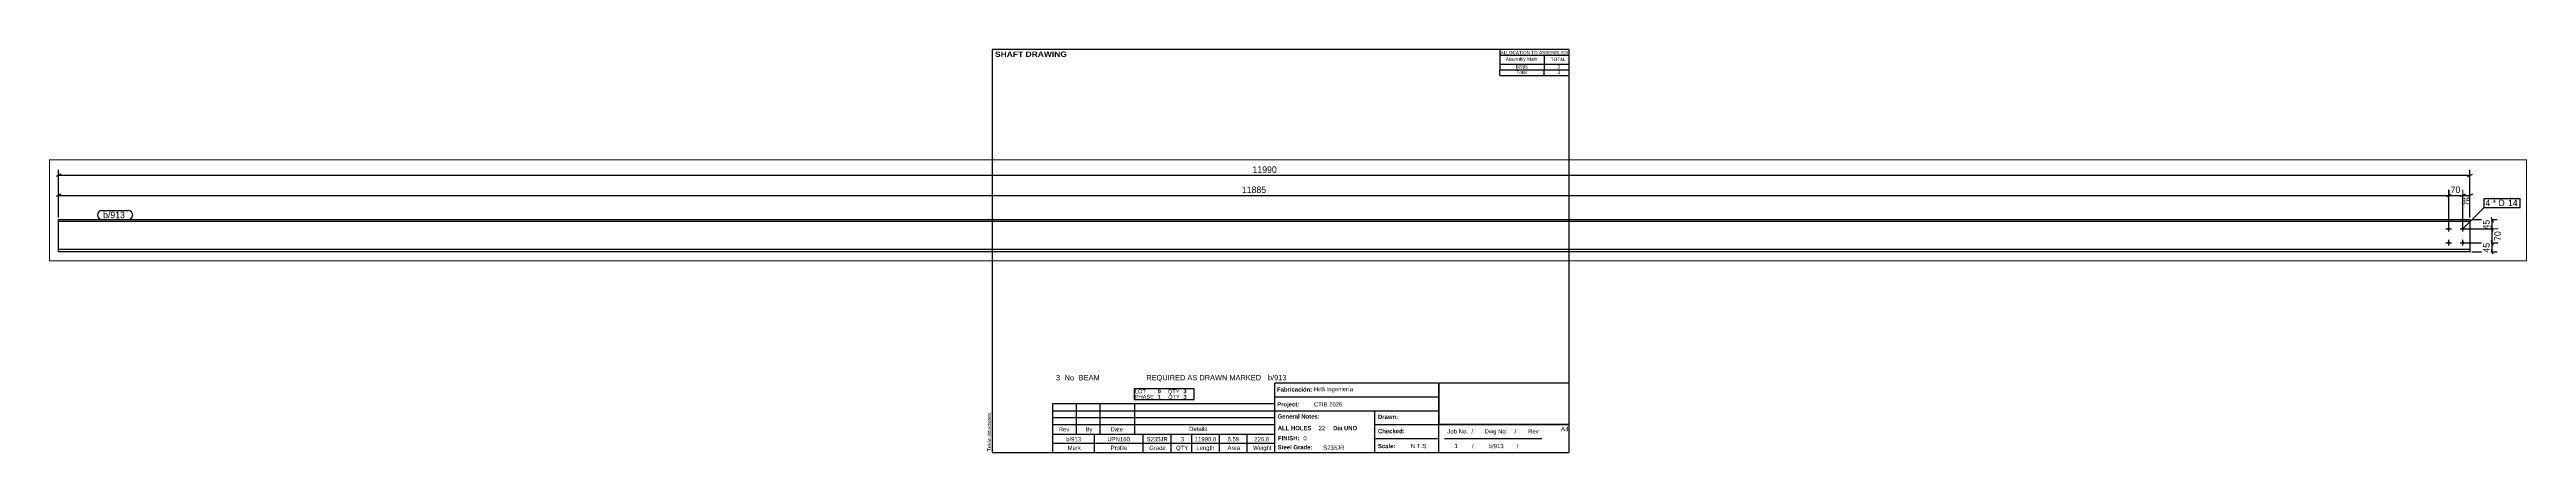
# Paper-space layout 'Layout1' of a CAD drawing. Header units: millimetres. Extents: x -464 to 768, y 5 to 205.
# The model-space entities are those that its viewports show. They can reach past a viewport. Long polylines and large blocks are cut down to what shows.
import ezdxf

# ---------------------------------------------------------------- set-up
doc = ezdxf.new("R2010")
doc.units = ezdxf.units.MM
doc.layers.add('Viewport layer', color=7, linetype='Continuous', plot=False)
doc.styles.add('Arial', font='ARIAL.TTF', dxfattribs={"height": 0.2})
doc.styles.add('Arial Black', font='ARIBLK.TTF', dxfattribs={"height": 0.2})
doc.styles.add('Arial Bold', font='ARIALBD.TTF', dxfattribs={"height": 0.2})
doc.styles.add('Comic Sans MS', font='COMIC.TTF', dxfattribs={"height": 0.2})

msp = doc.modelspace()

# ---------------------------------------------------------------- hatches: boundary and pattern name
at = {"linetype": 'Continuous'}
for points in [[(11922, 159, -1), (11936, 159, -1)], [(11992, 159, -1), (12006, 159, -1)], [(11922, 89, -1), (11936, 89, -1)], [(11992, 89, -1), (12006, 89, -1)]]:
    msp.add_hatch(color=3, dxfattribs=at).paths.add_polyline_path(points)

# ---------------------------------------------------------------- linework, layer by layer
at = {"color": 8, "linetype": 'Continuous'}
for p, q in [((56, 430), (32, 418)), ((44, 214), (44, 452)), ((56, 330), (32, 318)), ((44, 214), (44, 352)), ((11987, 318), (12011, 330)), ((11999, 169), (11999, 350)), ((11999, 324), (12034, 324)), ((12046, 330), (12022, 318)), ((12034, 214), (12034, 350)), ((12009, 159), (12170, 159)), ((12044, 204), (12170, 204)), ((12138, 216), (12150, 192)), ((12150, 147), (12138, 171)), ((12144, 159), (12144, 204))]:
    msp.add_line(p, q, dxfattribs=at)
at = {"color": 7, "linetype": 'Continuous'}
for p, q in [((44, 44), (44, 204)), ((44, 204), (12034, 204)), ((12034, 194), (44, 194)), ((12034, 204), (12034, 44)), ((12034, 55), (44, 55)), ((12034, 44), (44, 44))]:
    msp.add_line(p, q, dxfattribs=at)
at = {"color": 3, "linetype": 'Continuous'}
for p, q in [((11915, 159), (11943, 159)), ((11929, 145), (11929, 173)), ((11985, 159), (12013, 159)), ((11999, 145), (11999, 173)), ((11915, 89), (11943, 89)), ((11929, 75), (11929, 103)), ((11985, 89), (12013, 89)), ((11999, 75), (11999, 103))]:
    msp.add_line(p, q, dxfattribs=at)

# ---------------------------------------------------------------- next in the draw order: wipeouts: each hides what was drawn before it
at = {"color": 0}
for points in [[(12049, 273), (12049, 318), (11984, 318), (11984, 273)], [(385, 211), (385, 243), (266, 243), (266, 211)]]:
    msp.add_wipeout(points, dxfattribs=at)

# ---------------------------------------------------------------- next in the draw order: linework, layer by layer
at = {"color": 8, "linetype": 'Continuous'}
for p, q in [((11917, 318), (11941, 330)), ((11929, 169), (11929, 352)), ((11929, 324), (11999, 324)), ((12011, 330), (11987, 318)), ((11999, 169), (11999, 352))]:
    msp.add_line(p, q, dxfattribs=at)

# ---------------------------------------------------------------- next in the draw order: texts
at = {"color": 3, "style": 'Comic Sans MS'}
msp.add_text('35', height=32.4, dxfattribs=at).set_placement((11990, 280))

# ---------------------------------------------------------------- next in the draw order: wipeouts: each hides what was drawn before it
at = {"color": 0}
msp.add_wipeout([(385, 211), (385, 243), (266, 243), (266, 211)], dxfattribs=at)

# ---------------------------------------------------------------- next in the draw order: linework, layer by layer
at = {"color": 7, "linetype": 'Continuous'}
for p, q in [((260, 249), (391, 249)), ((260, 205), (391, 205))]:
    msp.add_line(p, q, dxfattribs=at)
for centre, start, end in [((260, 227), 90, 270), ((391, 227), 270, 90)]:
    msp.add_arc(centre, 22, start, end, dxfattribs=at)

# ---------------------------------------------------------------- next in the draw order: texts
at = {"color": 3, "style": 'Comic Sans MS'}
msp.add_text('b/913', height=32.4, dxfattribs=at).set_placement((266, 211))

# ---------------------------------------------------------------- next in the draw order: wipeouts: each hides what was drawn before it
at = {"color": 0}
msp.add_wipeout([(11996, 330), (11996, 375), (11932, 375), (11932, 330)], dxfattribs=at)

# ---------------------------------------------------------------- next in the draw order: linework, layer by layer
at = {"color": 8, "linetype": 'Continuous'}
for p, q in [((12022, 418), (12046, 430)), ((12034, 214), (12034, 452)), ((44, 324), (11929, 324)), ((11917, 318), (11941, 330)), ((11929, 169), (11929, 352))]:
    msp.add_line(p, q, dxfattribs=at)

# ---------------------------------------------------------------- next in the draw order: texts
at = {"color": 3, "style": 'Comic Sans MS'}
msp.add_text('70', height=32.4, dxfattribs=at).set_placement((11938, 336))

# ---------------------------------------------------------------- next in the draw order: wipeouts: each hides what was drawn before it
at = {"color": 0}
for points in [[(6051, 330), (6051, 375), (5922, 375), (5922, 330)], [(12138, 214), (12093, 214), (12093, 149), (12138, 149)]]:
    msp.add_wipeout(points, dxfattribs=at)

# ---------------------------------------------------------------- next in the draw order: linework, layer by layer
at = {"color": 8, "linetype": 'Continuous'}
for p, q in [((44, 424), (12034, 424)), ((12009, 159), (12172, 159)), ((12138, 171), (12150, 147)), ((12144, 89), (12144, 159)), ((12009, 89), (12172, 89)), ((12150, 77), (12138, 101))]:
    msp.add_line(p, q, dxfattribs=at)

# ---------------------------------------------------------------- next in the draw order: texts
at = {"color": 3, "style": 'Comic Sans MS'}
msp.add_text('11885', height=32.4, dxfattribs=at).set_placement((5928, 336))
msp.add_text('45', height=32.4, rotation=90.0002, dxfattribs=at).set_placement((12132, 155))

# ---------------------------------------------------------------- next in the draw order: wipeouts: each hides what was drawn before it
at = {"color": 0}
msp.add_wipeout([(12137, 271), (12137, 303), (12111, 303), (12111, 271)], dxfattribs=at)

# ---------------------------------------------------------------- next in the draw order: wipeouts: each hides what was drawn before it
for points in [[(6104, 430), (6104, 475), (5974, 475), (5974, 430)], [(12137, 271), (12137, 303), (12111, 303), (12111, 271)], [(12195, 156), (12150, 156), (12150, 92), (12195, 92)]]:
    msp.add_wipeout(points, dxfattribs=at)

# ---------------------------------------------------------------- next in the draw order: linework, layer by layer
at = {"color": 8, "linetype": 'Continuous'}
for p, q in [((12009, 89), (12170, 89)), ((12044, 44), (12170, 44)), ((12138, 101), (12150, 77)), ((12150, 32), (12138, 56)), ((12144, 44), (12144, 89))]:
    msp.add_line(p, q, dxfattribs=at)

# ---------------------------------------------------------------- next in the draw order: texts
at = {"color": 3, "style": 'Comic Sans MS'}
msp.add_text('11990', height=32.4, dxfattribs=at).set_placement((5981, 436))
msp.add_text('70', height=32.4, rotation=90.0002, dxfattribs=at).set_placement((12188, 98))

# ---------------------------------------------------------------- next in the draw order: wipeouts: each hides what was drawn before it
at = {"color": 0}
msp.add_wipeout([(12213, 271), (12213, 303), (12147, 303), (12147, 271)], dxfattribs=at)

# ---------------------------------------------------------------- next in the draw order: wipeouts: each hides what was drawn before it
for points in [[(12213, 271), (12213, 303), (12147, 303), (12147, 271)], [(12138, 99), (12093, 99), (12093, 34), (12138, 34)]]:
    msp.add_wipeout(points, dxfattribs=at)

# ---------------------------------------------------------------- next in the draw order: linework, layer by layer
at = {"color": 7, "linetype": 'Continuous'}
for p, q in [((11999, 159), (12105, 265)), ((12105, 265), (12105, 309))]:
    msp.add_line(p, q, dxfattribs=at)

# ---------------------------------------------------------------- next in the draw order: texts
at = {"color": 3, "style": 'Comic Sans MS'}
msp.add_text('4', height=32.4, dxfattribs=at).set_placement((12111, 271))
msp.add_text('45', height=32.4, rotation=90.0002, dxfattribs=at).set_placement((12132, 40))

# ---------------------------------------------------------------- next in the draw order: wipeouts: each hides what was drawn before it
at = {"color": 0}
msp.add_wipeout([(12268, 271), (12268, 303), (12223, 303), (12223, 271)], dxfattribs=at)

# ---------------------------------------------------------------- next in the draw order: wipeouts: each hides what was drawn before it
msp.add_wipeout([(12268, 271), (12268, 303), (12223, 303), (12223, 271)], dxfattribs=at)

# ---------------------------------------------------------------- next in the draw order: linework, layer by layer
at = {"color": 7, "linetype": 'Continuous'}
for p, q in [((12105, 309), (12283, 309)), ((12105, 265), (12283, 265)), ((12283, 265), (12283, 309))]:
    msp.add_line(p, q, dxfattribs=at)

# ---------------------------------------------------------------- next in the draw order: texts
at = {"color": 3, "style": 'Comic Sans MS'}
for s, p in [('* D', (12147, 271)), ('14', (12223, 271))]:
    msp.add_text(s, height=32.4, dxfattribs=at).set_placement(p)

psp = doc.layouts.get("Layout1")

# ---------------------------------------------------------------- linework, layer by layer
at = {"color": 5, "linetype": 'Continuous'}
for p, q in [((292, 205), (5, 205)), ((5, 205), (5, 5)), ((292, 5), (292, 205)), ((5, 5), (292, 5))]:
    psp.add_line(p, q, dxfattribs=at)
at = {"color": 7, "linetype": 'Continuous'}
for p, q in [((257.5, 205), (257.5, 197.8)), ((257.5, 197.8), (257.5, 195)), ((257.6, 202.2), (292, 202.2)), ((257.6, 197.8), (292, 197.8)), ((279.5, 202.2), (279.5, 197.8)), ((279.5, 197.8), (279.5, 195)), ((257.5, 192.2), (257.5, 195)), ((257.5, 195), (292, 195)), ((257.5, 192.2), (292, 192.2)), ((279.5, 192.2), (279.5, 195)), ((145.7, 5), (145.7, 39.5)), ((145.8, 39.5), (292, 39.5)), ((227.1, 5), (227.1, 39.5)), ((35.3, 14), (35.3, 29.2)), ((35.3, 29.2), (145.7, 29.2)), ((35.3, 25.7), (145.7, 25.7)), ((47, 14), (47, 29.2)), ((58.8, 14), (58.8, 29.2)), ((75.7, 36.7), (105.3, 36.7)), ((75.7, 36.7), (75.7, 34)), ((75.7, 34), (75.7, 31.2)), ((75.7, 31.2), (105.3, 31.2)), ((76, 14), (76, 29.2)), ((105.3, 36.7), (105.3, 34)), ((105.3, 34), (105.3, 31.2)), ((145.7, 32.6), (227.1, 32.6)), ((145.7, 14), (145.7, 29.2)), ((145.7, 25.7), (227.1, 25.7)), ((195.4, 5), (195.4, 25.7)), ((35.3, 22.3), (145.7, 22.3)), ((35.3, 18.8), (145.7, 18.8)), ((35.3, 9.5), (35.3, 14)), ((35.3, 14), (145.7, 14)), ((56, 9.5), (56, 14)), ((80.2, 9.5), (80.2, 14)), ((94, 9.5), (94, 14)), ((104.3, 9.5), (104.3, 14)), ((118.1, 9.5), (118.1, 14)), ((131.9, 9.5), (131.9, 14)), ((195.4, 18.8), (292, 18.8)), ((35.3, 9.5), (145.7, 9.5)), ((35.3, 5), (35.3, 9.5)), ((56, 5), (56, 9.5)), ((80.2, 5), (80.2, 9.5)), ((94, 5), (94, 9.5)), ((104.3, 5), (104.3, 9.5)), ((118.1, 5), (118.1, 9.5)), ((131.9, 5), (131.9, 9.5)), ((195.4, 11.9), (227.1, 11.9)), ((230, 11.9), (278.3, 11.9))]:
    psp.add_line(p, q, dxfattribs=at)
at = {"color": 2, "linetype": 'Continuous'}
for p, q in [((227.3, 39.5), (291.9, 39.5)), ((227.3, 19), (227.3, 39.5)), ((292, 19), (292, 39.5)), ((227.3, 19), (291.9, 19))]:
    psp.add_line(p, q, dxfattribs=at)

# ---------------------------------------------------------------- texts
at = {"color": 7}
for s, height, style, p in [(' SHAFT DRAWING', 2.634, 'Arial Black', (5.3, 201.4)), ('ALLOCATION TO ASSEMBLIES', 1.648, 'Arial', (257.9, 202.7)), ('Assembly Mark', 1.648, 'Arial', (260.4, 199.5)), ('TOTAL', 1.65, 'Arial', (282.8, 199.3)), ('3', 2.64, 'Arial', (36.8, 40.8)), ('No', 2.64, 'Arial', (41.1, 40.8)), ('BEAM', 2.64, 'Arial', (48.1, 40.8)), ('REQUIRED AS DRAWN MARKED', 2.636, 'Arial', (81.7, 40.8)), ('b/913', 2.64, 'Arial', (142.2, 40.8)), ('b/913', 2.11, 'Arial', (41.9, 10.5)), ('UPN160', 2.11, 'Arial', (62.4, 10.5)), ('S235JR', 2.11, 'Arial', (81.9, 10.5)), ('3', 2.11, 'Arial', (98.9, 10.5)), ('11990.0', 2.11, 'Arial', (105.8, 10.5)), ('6.59', 2.11, 'Arial', (122.1, 10.5)), ('226.6', 2.11, 'Arial', (135.4, 10.5)), ('FINISH:', 2.11, 'Arial Bold', (147.2, 11)), ('0', 2.11, 'Arial', (159.8, 11))]:
    psp.add_text(s, height=height, dxfattribs=dict(at, style=style)).set_placement(p)
at = {"color": 7, "linetype": 'Continuous'}
for s, height, style, p in [('B/985', 1.65, 'Arial', (265.4, 195.6)), ('3', 1.65, 'Arial', (286.2, 195.6)), ('Total', 1.65, 'Arial', (265.7, 192.9)), ('3', 1.65, 'Arial', (286.2, 192.9)), ('Fabricación:', 2.107, 'Arial Bold', (146.7, 35.2)), ('HcB Ingeniería', 2.109, 'Arial', (165, 35.4)), ('LOT', 1.98, 'Arial', (76.1, 34.3)), ('PHASE', 1.98, 'Arial', (76.1, 31.6)), ('0', 1.98, 'Arial Bold', (87.4, 34.3)), ('1', 1.98, 'Arial Bold', (87.4, 31.6)), ('QTY', 1.98, 'Arial', (92.5, 34.3)), ('QTY', 1.98, 'Arial', (92.6, 31.6)), ('3', 1.98, 'Arial Bold', (100.2, 34.3)), ('3', 1.98, 'Arial Bold', (100.2, 31.6)), ('Project:', 2.11, 'Arial Bold', (146.8, 27.8)), ('CTIB 2026', 2.11, 'Arial', (165.1, 27.8)), ('Rev', 2.11, 'Arial', (38.2, 15.4)), ('By', 2.11, 'Arial', (51.5, 15.4)), ('Date', 2.11, 'Arial', (63.9, 15.4)), ('Details', 2.11, 'Arial', (103, 15.6)), ('General Notes:', 2.107, 'Arial Bold', (147, 21.8)), ('ALL HOLES', 2.11, 'Arial Bold', (147.1, 16)), ('22', 2.11, 'Arial', (167.4, 16)), ('Dia UNO', 2.11, 'Arial Bold', (174.6, 16)), ('Drawn:', 2.11, 'Arial Bold', (196.9, 21.6)), ('Checked:', 2.11, 'Arial Bold', (196.9, 14.5)), ('Job No.', 2.11, 'Arial', (231.4, 14.4)), ('/', 2.11, 'Arial', (243.4, 14.4)), ('Dwg No.', 2.11, 'Arial', (249.9, 14.4)), ('/', 2.11, 'Arial', (264.8, 14.4)), ('Rev', 2.11, 'Arial', (271.6, 14.4)), ('A4', 2.31, 'Arial', (287.8, 15.4)), ('Mark', 2.11, 'Arial', (42.6, 6.2)), ('Profile', 2.11, 'Arial', (64, 6.2)), ('Grade', 2.11, 'Arial', (83.2, 6.2)), ('QTY', 2.11, 'Arial', (96.5, 6.2)), ('Length', 2.11, 'Arial', (106.6, 6.2)), ('Area', 2.11, 'Arial', (122.1, 6.2)), ('Weight', 2.11, 'Arial', (134.8, 6.2)), ('Steel Grade:', 2.107, 'Arial Bold', (147, 6.5)), ('S235JR', 2.11, 'Arial', (169.7, 6.3)), ('Scale:', 2.11, 'Arial Bold', (196.9, 7.1)), ('N.T.S.', 2.11, 'Arial', (213.3, 7.1)), ('1', 2.11, 'Arial', (235, 7.1)), ('/', 1.98, 'Arial', (243.6, 7.1)), ('b/913', 2.11, 'Arial', (252, 7.1)), ('/', 1.98, 'Arial', (265.9, 7.1))]:
    psp.add_text(s, height=height, dxfattribs=dict(at, style=style)).set_placement(p)
at = {"color": 174, "linetype": 'Continuous', "style": 'Arial'}
psp.add_text('Tekla structures', height=1.91, rotation=90, dxfattribs=at).set_placement((4.5, 5.5))

# ---------------------------------------------------------------- viewports
at = {"layer": 'Viewport layer', "view_target_point": (6157.7, 250.2)}
psp.add_viewport(center=(152.2, 125.2), size=(1231.5, 50.04), view_center_point=(0, 0), view_height=500.4, dxfattribs=at)

doc.saveas('drawing.dxf')
